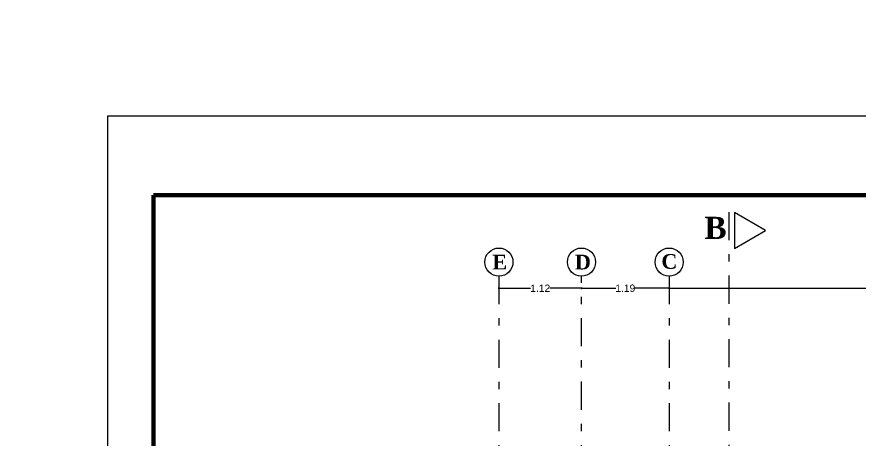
# Model space of a CAD drawing. Header units: inches. Extents: x 2908 to 3459, y -3172 to -55.
# Drawn here: x 3271.47 to 3282.92, y -291.78 to -286.05 of the extents above; entities that cross this region are included whole.
import ezdxf

# ---------------------------------------------------------------- set-up
doc = ezdxf.new("R2010")
doc.units = ezdxf.units.IN
doc.header["$MEASUREMENT"] = 0
doc.linetypes.add('DASHDOT', pattern=[25.4, 12.7, -6.35, 0, -6.35])
for name, color, linetype, lineweight in [('Capa2', 1, 'Continuous', 25), ('COTA', 1, 'Continuous', 9), ('E-EJES', 1, 'DASHDOT', 5), ('Márgen', 7, 'Continuous', 80)]:
    doc.layers.add(name, color=color, linetype=linetype, lineweight=lineweight)
doc.layers.add('TEXTO', color=4, linetype='Continuous')
doc.styles.add('Arial new', font='arial.ttf')
doc.styles.add('CONSTRUCTORA', font='times.ttf', dxfattribs={"height": 0.3})
doc.dimstyles.new('GUS', dxfattribs={"dimtxt": 0.1, "dimasz": 0.03, "dimexe": 0.05, "dimexo": 0.05, "dimgap": 0.005, "dimtad": 0, "dimzin": 1, "dimdsep": 46, "dimtxsty": 'Arial new', "dimblk": 'DOT', "dimcen": 0.01, "dimse1": 1, "dimse2": 1, "dimclrd": 1, "dimclre": 252, "dimclrt": 1, "dimaunit": 1, "dimadec": 0, "dimazin": 2, "dimtfac": 1, "dimtmove": 0, "dimatfit": 2, "dimldrblk": 'ARCHTICK', "dimfxl": 1, "dimlwd": -1, "dimlwe": -1, "dimarcsym": 1})

# ---------------------------------------------------------------- blocks, each defined once
blk = doc.blocks.new('_Dot')
at = {"color": 0, "linetype": 'ByBlock', "lineweight": -2}
blk.add_line((-0.5, 0), (-1, 0), dxfattribs=at)
at = {"color": 0, "linetype": 'ByBlock', "const_width": 0.5}
blk.add_lwpolyline([(-0.25, 0, 1), (0.25, 0, 1)], format="xyb", close=True, dxfattribs=at)
blk = doc.blocks.new('*D4862')
at = {"layer": 'COTA', "color": 1, "linetype": 'Continuous', "transparency": 16777216}
for p, q in [((3278.056, -289.731), (3278.457, -289.731)), ((3279.118, -289.731), (3278.717, -289.731))]:
    blk.add_line(p, q, dxfattribs=at)
at = {"layer": 'Defpoints', "color": 0, "transparency": 16777216}
for p in [(3278.026, -289.567, -7.182), (3279.148, -289.567, -7.182), (3279.148, -289.731)]:
    blk.add_point(p, dxfattribs=at)
at = {"layer": 'COTA', "color": 1, "transparency": 16777216, "xscale": 0.03, "yscale": 0.03, "zscale": 0.03, "rotation": 180}
blk.add_blockref('_Dot', (3278.026, -289.731), dxfattribs=at)
at = {"layer": 'COTA', "color": 1, "transparency": 16777216, "xscale": 0.03, "yscale": 0.03, "zscale": 0.03}
blk.add_blockref('_Dot', (3279.148, -289.731), dxfattribs=at)
at = {"layer": 'COTA', "color": 1, "transparency": 16777216, "insert": (3278.587, -289.731), "char_height": 0.1, "attachment_point": 5, "style": 'Arial new'}
blk.add_mtext('1.12', dxfattribs=at)
blk = doc.blocks.new('_ArchTick')
at = {"color": 0, "linetype": 'ByBlock', "const_width": 0.15}
blk.add_lwpolyline([(-0.5, -0.5), (0.5, 0.5)], dxfattribs=at)
blk = doc.blocks.new('*D4863')
at = {"layer": 'COTA', "color": 1, "linetype": 'Continuous', "transparency": 16777216}
for p, q in [((3279.178, -289.731), (3279.614, -289.731)), ((3280.31, -289.731), (3279.874, -289.731))]:
    blk.add_line(p, q, dxfattribs=at)
at = {"layer": 'Defpoints', "color": 0, "transparency": 16777216}
for p in [(3279.148, -289.567, -7.182), (3280.34, -289.567, -7.182), (3280.34, -289.731)]:
    blk.add_point(p, dxfattribs=at)
at = {"layer": 'COTA', "color": 1, "transparency": 16777216, "xscale": 0.03, "yscale": 0.03, "zscale": 0.03, "rotation": 180}
blk.add_blockref('_Dot', (3279.148, -289.731), dxfattribs=at)
at = {"layer": 'COTA', "color": 1, "transparency": 16777216, "xscale": 0.03, "yscale": 0.03, "zscale": 0.03}
blk.add_blockref('_Dot', (3280.34, -289.731), dxfattribs=at)
at = {"layer": 'COTA', "color": 1, "transparency": 16777216, "insert": (3279.744, -289.731), "char_height": 0.1, "attachment_point": 5, "style": 'Arial new'}
blk.add_mtext('1.19', dxfattribs=at)
blk = doc.blocks.new('*D4864')
at = {"layer": 'COTA', "color": 1, "linetype": 'Continuous', "transparency": 16777216}
for p, q in [((3280.37, -289.731), (3283.079, -289.731)), ((3286.06, -289.731), (3283.35, -289.731))]:
    blk.add_line(p, q, dxfattribs=at)
at = {"layer": 'Defpoints', "color": 0, "transparency": 16777216}
for p in [(3280.34, -289.567, -7.182), (3286.09, -289.567, -7.182), (3286.09, -289.731)]:
    blk.add_point(p, dxfattribs=at)
at = {"layer": 'COTA', "color": 1, "transparency": 16777216, "xscale": 0.03, "yscale": 0.03, "zscale": 0.03, "rotation": 180}
blk.add_blockref('_Dot', (3280.34, -289.731), dxfattribs=at)
at = {"layer": 'COTA', "color": 1, "transparency": 16777216, "xscale": 0.03, "yscale": 0.03, "zscale": 0.03}
blk.add_blockref('_Dot', (3286.09, -289.731), dxfattribs=at)
at = {"layer": 'COTA', "color": 1, "transparency": 16777216, "insert": (3283.215, -289.731), "char_height": 0.1, "attachment_point": 5, "style": 'Arial new'}
blk.add_mtext('5.75', dxfattribs=at)

msp = doc.modelspace()

# ---------------------------------------------------------------- linework, layer by layer
at = {"layer": 'Capa2', "elevation": -7.182}
msp.add_lwpolyline([(3281.648, -288.946), (3281.228, -288.704), (3281.228, -289.189)], close=True, dxfattribs=at)
at = {"layer": 'Capa2'}
for centre in [(3278.026, -289.376, -7.182), (3279.148, -289.376, -7.182), (3280.34, -289.376, -7.182)]:
    msp.add_circle(centre, 0.191, dxfattribs=at)
at = {"layer": 'COTA'}
msp.add_lwpolyline([(3272.711, -312.389), (3272.711, -287.389), (3307.711, -287.389), (3307.711, -312.389), (3272.711, -312.389)], close=True, dxfattribs=at)
at = {"layer": 'E-EJES', "ltscale": 0.03}
for p, q in [((3281.15, -288.698, -7.182), (3281.15, -307.876, -7.182)), ((3278.026, -289.567, -7.182), (3278.026, -304.953, -7.182)), ((3279.148, -305.172, -7.182), (3279.148, -289.567, -7.182)), ((3280.34, -289.567, -7.182), (3280.34, -305.404, -7.182))]:
    msp.add_line(p, q, dxfattribs=at)
at = {"layer": 'Márgen'}
for p, q in [((3306.806, -288.466), (3273.332, -288.466)), ((3273.332, -288.466), (3273.332, -311.869))]:
    msp.add_line(p, q, dxfattribs=at)

# ---------------------------------------------------------------- texts
at = {"layer": 'TEXTO', "insert": (3280.819, -288.761, -7.182), "char_height": 0.3, "width": 7.08828, "attachment_point": 1, "style": 'CONSTRUCTORA'}
msp.add_mtext('{\\fTimes New Roman|b1|i0|c0|p18;\\T1.1;B}', dxfattribs=at)
at = {"layer": 'TEXTO', "char_height": 0.2, "width": 4.72552, "attachment_point": 1, "rotation": 359.9982, "style": 'CONSTRUCTORA'}
for s, insert in [('{\\fTimes New Roman|b1|i0|c0|p18;\\T1.1;E }', (3277.936, -289.276, -7.182)), ('{\\fTimes New Roman|b1|i0|c0|p18;\\T1.1;D }', (3279.058, -289.276, -7.182)), ('{\\fTimes New Roman|b1|i0|c0|p18;\\T1.1;C}', (3280.234, -289.267, -7.182))]:
    msp.add_mtext(s, dxfattribs=dict(at, insert=insert))

# ---------------------------------------------------------------- dimensions: what is measured, and where the dimension line sits
at = {"layer": 'COTA'}
for base, p1, p2, picture, middle in [((3279.148, -289.731), (3278.026, -289.567, -7.182), (3279.148, -289.567, -7.182), '*D4862', (3278.587, -289.731)), ((3280.34, -289.731), (3279.148, -289.567, -7.182), (3280.34, -289.567, -7.182), '*D4863', (3279.744, -289.731)), ((3286.09, -289.731), (3280.34, -289.567, -7.182), (3286.09, -289.567, -7.182), '*D4864', (3283.215, -289.731))]:
    dim = msp.add_linear_dim(base=base, p1=p1, p2=p2, dimstyle='GUS', dxfattribs=at)
    dim.commit()
    dim.dimension.update_dxf_attribs({"geometry": picture, "text_midpoint": middle})

doc.saveas('drawing.dxf')
